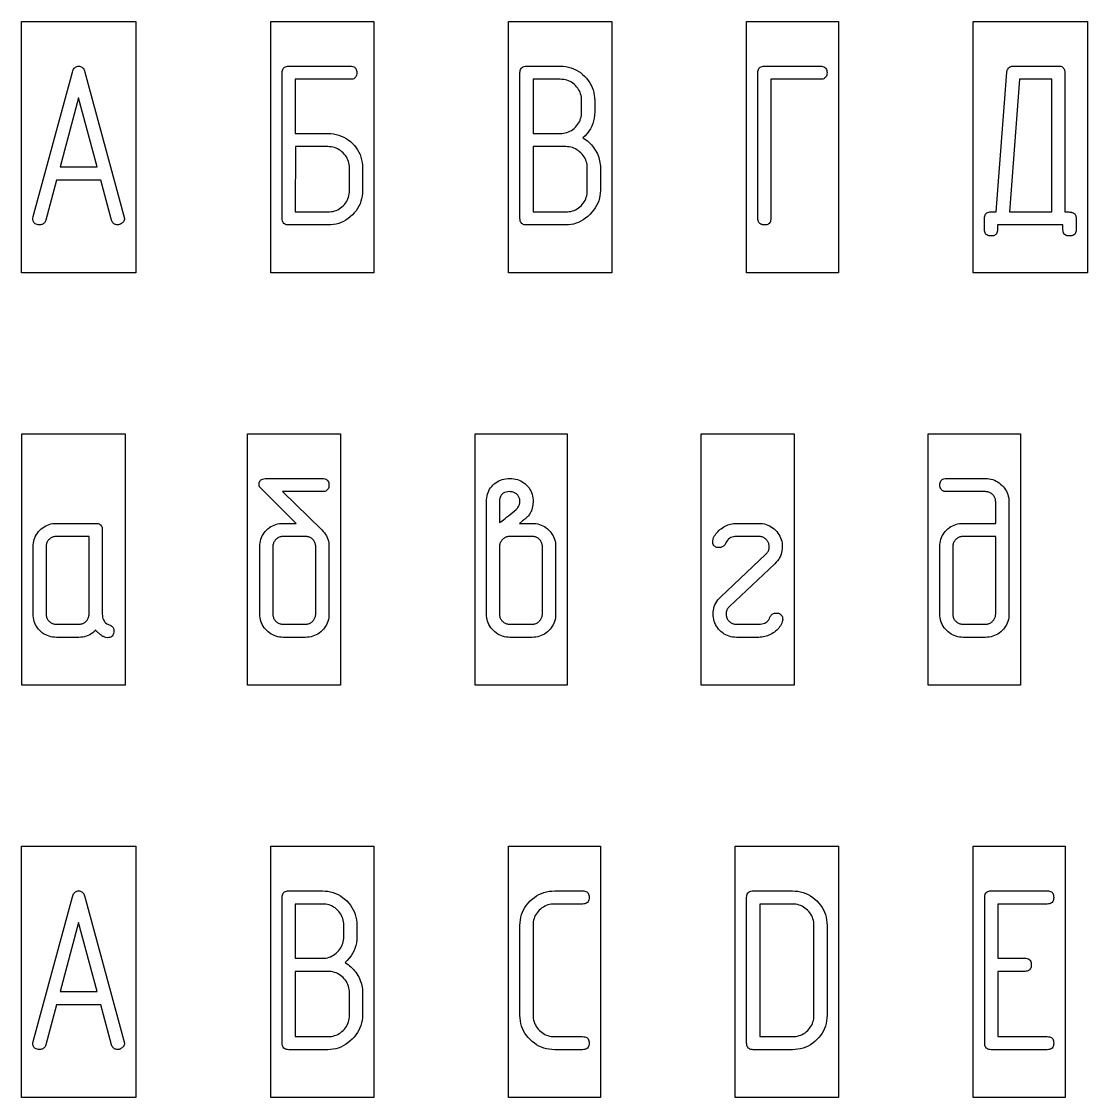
# Model space of a CAD drawing. Extents: x 0 to 347, y -110 to 9.
# Drawn here: x -0.06 to 46.63, y -38.2 to 8.91 of the extents above; entities that cross this region are included whole.
import ezdxf

# ---------------------------------------------------------------- set-up
doc = ezdxf.new("R2010")
doc.units = 0
for name, color, linetype in [('GOST_FRAME', 4, 'CONTINUOUS'), ('GOST_LAT_UP', 5, 'CONTINUOUS'), ('GOST_LOWER', 1, 'CONTINUOUS'), ('GOST_UPPER', 7, 'CONTINUOUS')]:
    doc.layers.add(name, color=color, linetype=linetype)

msp = doc.modelspace()

# ---------------------------------------------------------------- linework, layer by layer
at = {"layer": 'GOST_FRAME'}
for points in [[(-0.0598, 8.9083), (4.9518, 8.9083), (4.9518, -2.0917), (-0.0598, -2.0917)], [(10.8571, 8.9083), (15.3787, 8.9083), (15.3787, -2.0917), (10.8571, -2.0917)], [(21.2757, 8.9083), (25.7973, 8.9083), (25.7973, -2.0917), (21.2757, -2.0917)], [(31.6944, 8.9083), (35.7259, 8.9083), (35.7259, -2.0917), (31.6944, -2.0917)], [(41.6229, 8.9083), (46.6346, 8.9083), (46.6346, -2.0917), (41.6229, -2.0917)], [(-0.0515, -9.1448), (4.4867, -9.1448), (4.4867, -20.1448), (-0.0515, -20.1448)], [(9.8439, -9.1448), (13.9086, -9.1448), (13.9086, -20.1448), (9.8439, -20.1448)], [(19.8056, -9.1448), (23.8372, -9.1448), (23.8372, -20.1448), (19.8056, -20.1448)], [(29.7176, -9.1448), (33.7824, -9.1448), (33.7824, -20.1448), (29.7176, -20.1448)], [(39.6628, -9.1448), (43.6944, -9.1448), (43.6944, -20.1448), (39.6628, -20.1448)], [(-0.0598, -27.198), (4.9518, -27.198), (4.9518, -38.198), (-0.0598, -38.198)], [(10.8571, -27.198), (15.3787, -27.198), (15.3787, -38.198), (10.8571, -38.198)], [(21.2757, -27.198), (25.3073, -27.198), (25.3073, -38.198), (21.2757, -38.198)], [(31.2043, -27.198), (35.7259, -27.198), (35.7259, -38.198), (31.2043, -38.198)], [(41.6312, -27.198), (45.6545, -27.198), (45.6545, -38.198), (41.6312, -38.198)]]:
    msp.add_lwpolyline(points, close=True, dxfattribs=at)
at = {"layer": 'GOST_LAT_UP'}
for points in [[(1.4784, -34.1379), (1.005, -35.8904), (0.9918, -35.9298), (0.9754, -35.9651), (0.9559, -35.9963), (0.9332, -36.0233), (0.9074, -36.0461), (0.8784, -36.0648), (0.8463, -36.0793), (0.811, -36.0897), (0.7725, -36.0959), (0.7309, -36.098), (0.6757, -36.0952), (0.6262, -36.0867), (0.5826, -36.0726), (0.5449, -36.0528), (0.5129, -36.0274), (0.4867, -35.9963), (0.4664, -35.9596), (0.4518, -35.9173), (0.4431, -35.8693), (0.4402, -35.8156), (0.4485, -35.7409), (2.1678, -29.412), (2.1825, -29.363), (2.2, -29.3193), (2.2203, -29.2806), (2.2435, -29.2472), (2.2695, -29.2189), (2.2983, -29.1957), (2.33, -29.1777), (2.3645, -29.1648), (2.4017, -29.1571), (2.4419, -29.1545), (2.482, -29.1571), (2.5193, -29.1648), (2.5537, -29.1777), (2.5854, -29.1957), (2.6142, -29.2189), (2.6402, -29.2472), (2.6634, -29.2806), (2.6837, -29.3193), (2.7012, -29.363), (2.7159, -29.412), (4.4518, -35.8239), (4.4509, -35.8453), (4.448, -35.8661), (4.4432, -35.8865), (4.4365, -35.9063), (4.4279, -35.9257), (4.4174, -35.9445), (4.405, -35.9629), (4.3907, -35.9807), (4.3745, -35.9981), (4.3563, -36.015), (4.3371, -36.0307), (4.3176, -36.0449), (4.2979, -36.0573), (4.2779, -36.0681), (4.2577, -36.0772), (4.2372, -36.0847), (4.2165, -36.0905), (4.1955, -36.0947), (4.1743, -36.0972), (4.1528, -36.098), (4.1128, -36.0959), (4.0757, -36.0897), (4.0417, -36.0793), (4.0106, -36.0648), (3.9826, -36.0461), (3.9575, -36.0233), (3.9354, -35.9963), (3.9163, -35.9651), (3.9002, -35.9298), (3.887, -35.8904), (3.4136, -34.1379)], [(13.3588, -36.1063), (11.6478, -36.1063), (11.5926, -36.1034), (11.5432, -36.0947), (11.4996, -36.0801), (11.4618, -36.0598), (11.4298, -36.0336), (11.4037, -36.0017), (11.3833, -35.9639), (11.3688, -35.9203), (11.36, -35.8708), (11.3571, -35.8156), (11.3571, -29.4369), (11.36, -29.3832), (11.3688, -29.3352), (11.3833, -29.2929), (11.4037, -29.2561), (11.4298, -29.2251), (11.4618, -29.1997), (11.4996, -29.1799), (11.5432, -29.1658), (11.5926, -29.1573), (11.6478, -29.1545), (13.1179, -29.1545), (13.2423, -29.1589), (13.3628, -29.1721), (13.4795, -29.1941), (13.5924, -29.2249), (13.7014, -29.2645), (13.8066, -29.313), (13.9081, -29.3702), (14.0056, -29.4362), (14.0994, -29.511), (14.1894, -29.5947), (14.273, -29.6846), (14.3478, -29.7784), (14.4139, -29.876), (14.4711, -29.9774), (14.5195, -30.0826), (14.5591, -30.1917), (14.59, -30.3046), (14.612, -30.4213), (14.6252, -30.5418), (14.6296, -30.6661), (14.6296, -31.1561), (14.6244, -31.2916), (14.609, -31.4223), (14.5832, -31.5481), (14.5472, -31.6691), (14.5008, -31.7853), (14.4442, -31.8967), (14.3772, -32.0032), (14.3, -32.105), (14.2125, -32.2019), (14.1146, -32.294), (14.183, -32.3355), (14.2485, -32.3801), (14.3112, -32.4278), (14.3711, -32.4787), (14.4282, -32.5328), (14.4824, -32.59), (14.5338, -32.6504), (14.5824, -32.714), (14.6282, -32.7806), (14.6711, -32.8505), (14.7105, -32.9224), (14.7458, -32.9953), (14.777, -33.0693), (14.804, -33.1442), (14.8268, -33.2201), (14.8455, -33.297), (14.86, -33.3749), (14.8704, -33.4538), (14.8767, -33.5337), (14.8787, -33.6146), (14.8787, -34.5947), (14.8741, -34.7113), (14.8603, -34.8254), (14.8373, -34.9369), (14.805, -35.0458), (14.7635, -35.1522), (14.7128, -35.256), (14.6529, -35.3572), (14.5837, -35.4558), (14.5054, -35.5519), (14.4178, -35.6453), (14.3242, -35.7329), (14.2279, -35.8113), (14.1289, -35.8804), (14.0271, -35.9404), (13.9225, -35.9911), (13.8153, -36.0326), (13.7053, -36.0648), (13.5925, -36.0879), (13.477, -36.1017)], [(24.5166, -36.1063), (23.2957, -36.1063), (23.1713, -36.1019), (23.0507, -36.0887), (22.9338, -36.0667), (22.8206, -36.0359), (22.7112, -35.9963), (22.6055, -35.9478), (22.5035, -35.8906), (22.4053, -35.8246), (22.3108, -35.7498), (22.2201, -35.6661), (22.1357, -35.5762), (22.0601, -35.4824), (21.9935, -35.3848), (21.9357, -35.2834), (21.8868, -35.1782), (21.8468, -35.0691), (21.8157, -34.9562), (21.7935, -34.8395), (21.7802, -34.719), (21.7757, -34.5947), (21.7757, -30.6661), (21.7802, -30.5418), (21.7935, -30.4213), (21.8157, -30.3046), (21.8468, -30.1917), (21.8868, -30.0826), (21.9357, -29.9774), (21.9935, -29.876), (22.0601, -29.7784), (22.1357, -29.6846), (22.2201, -29.5947), (22.3108, -29.511), (22.4053, -29.4362), (22.5035, -29.3702), (22.6055, -29.313), (22.7112, -29.2645), (22.8206, -29.2249), (22.9338, -29.1941), (23.0507, -29.1721), (23.1713, -29.1589), (23.2957, -29.1545), (24.5166, -29.1545), (24.5718, -29.1573), (24.6213, -29.1658), (24.6649, -29.1799), (24.7027, -29.1997), (24.7346, -29.2251), (24.7608, -29.2561), (24.7811, -29.2929), (24.7957, -29.3352), (24.8044, -29.3832), (24.8073, -29.4369), (24.8044, -29.4921), (24.7957, -29.5415), (24.7811, -29.5851), (24.7608, -29.6229), (24.7346, -29.6549), (24.7027, -29.6811), (24.6649, -29.7014), (24.6213, -29.7159), (24.5718, -29.7247), (24.5166, -29.7276), (23.2957, -29.7276), (23.2172, -29.7303), (23.1412, -29.7384), (23.0677, -29.7519), (22.9967, -29.7708), (22.9282, -29.7951), (22.8621, -29.8248), (22.7986, -29.8598), (22.7375, -29.9003), (22.679, -29.9462), (22.6229, -29.9975), (22.5708, -30.0528), (22.5243, -30.1106), (22.4831, -30.1711), (22.4475, -30.2341), (22.4174, -30.2996), (22.3927, -30.3678), (22.3735, -30.4385), (22.3598, -30.5118), (22.3516, -30.5877), (22.3488, -30.6661), (22.3488, -34.5947), (22.3516, -34.6716), (22.36, -34.7462), (22.3739, -34.8184), (22.3934, -34.8884), (22.4184, -34.956), (22.449, -35.0213), (22.4852, -35.0842), (22.5269, -35.1449), (22.5742, -35.2032), (22.6271, -35.2591), (22.6838, -35.3112), (22.7429, -35.3578), (22.8041, -35.3989), (22.8676, -35.4346), (22.9333, -35.4647), (23.0013, -35.4894), (23.0716, -35.5086), (23.144, -35.5223), (23.2187, -35.5305), (23.2957, -35.5332), (24.5166, -35.5332), (24.5718, -35.536), (24.6213, -35.5445), (24.6649, -35.5586), (24.7027, -35.5784), (24.7346, -35.6038), (24.7608, -35.6349), (24.7811, -35.6716), (24.7957, -35.714), (24.8044, -35.762), (24.8073, -35.8156), (24.8044, -35.8708), (24.7957, -35.9203), (24.7811, -35.9639), (24.7608, -36.0017), (24.7346, -36.0336), (24.7027, -36.0598), (24.6649, -36.0801), (24.6213, -36.0947), (24.5718, -36.1034)], [(33.706, -36.1063), (31.995, -36.1063), (31.9398, -36.1034), (31.8904, -36.0947), (31.8468, -36.0801), (31.809, -36.0598), (31.777, -36.0336), (31.7508, -36.0017), (31.7305, -35.9639), (31.7159, -35.9203), (31.7072, -35.8708), (31.7043, -35.8156), (31.7043, -29.4369), (31.7072, -29.3832), (31.7159, -29.3352), (31.7305, -29.2929), (31.7508, -29.2561), (31.777, -29.2251), (31.809, -29.1997), (31.8468, -29.1799), (31.8904, -29.1658), (31.9398, -29.1573), (31.995, -29.1545), (33.706, -29.1545), (33.8304, -29.1589), (33.951, -29.1721), (34.0679, -29.1941), (34.1811, -29.2249), (34.2905, -29.2645), (34.3962, -29.313), (34.4981, -29.3702), (34.5963, -29.4362), (34.6908, -29.511), (34.7816, -29.5947), (34.866, -29.6846), (34.9415, -29.7784), (35.0082, -29.876), (35.0659, -29.9774), (35.1148, -30.0826), (35.1548, -30.1917), (35.1859, -30.3046), (35.2081, -30.4213), (35.2215, -30.5418), (35.2259, -30.6661), (35.2259, -34.5947), (35.2215, -34.719), (35.2081, -34.8395), (35.1859, -34.9562), (35.1548, -35.0691), (35.1148, -35.1782), (35.0659, -35.2834), (35.0082, -35.3848), (34.9415, -35.4824), (34.866, -35.5762), (34.7816, -35.6661), (34.6908, -35.7498), (34.5963, -35.8246), (34.4981, -35.8906), (34.3962, -35.9478), (34.2905, -35.9963), (34.1811, -36.0359), (34.0679, -36.0667), (33.951, -36.0887), (33.8304, -36.1019)], [(44.8721, -36.1063), (42.4136, -36.1063), (42.36, -36.1034), (42.312, -36.0947), (42.2696, -36.0801), (42.2329, -36.0598), (42.2018, -36.0336), (42.1764, -36.0017), (42.1566, -35.9639), (42.1425, -35.9203), (42.1341, -35.8708), (42.1312, -35.8156), (42.1312, -29.4369), (42.1341, -29.3832), (42.1425, -29.3352), (42.1566, -29.2929), (42.1764, -29.2561), (42.2018, -29.2251), (42.2329, -29.1997), (42.2696, -29.1799), (42.312, -29.1658), (42.36, -29.1573), (42.4136, -29.1545), (44.8721, -29.1545), (44.9257, -29.1573), (44.9738, -29.1658), (45.0161, -29.1799), (45.0528, -29.1997), (45.0839, -29.2251), (45.1093, -29.2561), (45.1291, -29.2929), (45.1432, -29.3352), (45.1517, -29.3832), (45.1545, -29.4369), (45.1517, -29.4921), (45.1432, -29.5415), (45.1291, -29.5851), (45.1093, -29.6229), (45.0839, -29.6549), (45.0528, -29.6811), (45.0161, -29.7014), (44.9738, -29.7159), (44.9257, -29.7247), (44.8721, -29.7276), (42.7043, -29.7276), (42.7043, -32.103), (43.8837, -32.103), (43.939, -32.1058), (43.9884, -32.1143), (44.032, -32.1284), (44.0698, -32.1482), (44.1017, -32.1736), (44.1279, -32.2047), (44.1483, -32.2414), (44.1628, -32.2837), (44.1715, -32.3317), (44.1744, -32.3854), (44.1715, -32.4406), (44.1628, -32.49), (44.1483, -32.5336), (44.1279, -32.5714), (44.1017, -32.6034), (44.0698, -32.6296), (44.032, -32.6499), (43.9884, -32.6645), (43.939, -32.6732), (43.8837, -32.6761), (42.7043, -32.6761), (42.7043, -35.5332), (44.8721, -35.5332), (44.9257, -35.536), (44.9738, -35.5445), (45.0161, -35.5586), (45.0528, -35.5784), (45.0839, -35.6038), (45.1093, -35.6349), (45.1291, -35.6716), (45.1432, -35.714), (45.1517, -35.762), (45.1545, -35.8156), (45.1517, -35.8708), (45.1432, -35.9203), (45.1291, -35.9639), (45.1093, -36.0017), (45.0839, -36.0336), (45.0528, -36.0598), (45.0161, -36.0801), (44.9738, -36.0947), (44.9257, -36.1034)], [(14.0565, -30.6661), (14.0538, -30.5877), (14.0457, -30.5118), (14.0322, -30.4385), (14.0133, -30.3678), (13.989, -30.2996), (13.9593, -30.2341), (13.9242, -30.1711), (13.8837, -30.1106), (13.8378, -30.0528), (13.7865, -29.9975), (13.7313, -29.9462), (13.6734, -29.9003), (13.613, -29.8598), (13.55, -29.8248), (13.4844, -29.7951), (13.4163, -29.7708), (13.3456, -29.7519), (13.2723, -29.7384), (13.1964, -29.7303), (13.1179, -29.7276), (11.9302, -29.7276), (11.9302, -32.103), (13.1179, -32.103), (13.1949, -32.1002), (13.2694, -32.0919), (13.3417, -32.0779), (13.4116, -32.0585), (13.4792, -32.0334), (13.5445, -32.0028), (13.6075, -31.9667), (13.6681, -31.9249), (13.7264, -31.8776), (13.7824, -31.8248), (13.8345, -31.768), (13.8811, -31.709), (13.9222, -31.6477), (13.9578, -31.5842), (13.988, -31.5185), (14.0126, -31.4505), (14.0318, -31.3803), (14.0455, -31.3078), (14.0537, -31.2331), (14.0565, -31.1561)], [(34.6528, -30.6661), (34.65, -30.5892), (34.6417, -30.5146), (34.6278, -30.4424), (34.6083, -30.3724), (34.5833, -30.3048), (34.5527, -30.2395), (34.5165, -30.1766), (34.4748, -30.1159), (34.4275, -30.0576), (34.3746, -30.0017), (34.3178, -29.9496), (34.2588, -29.903), (34.1975, -29.8619), (34.1341, -29.8262), (34.0683, -29.7961), (34.0003, -29.7714), (33.9301, -29.7522), (33.8576, -29.7385), (33.7829, -29.7303), (33.706, -29.7276), (32.2774, -29.7276), (32.2774, -35.5332), (33.706, -35.5332), (33.7845, -35.5305), (33.8605, -35.5224), (33.934, -35.5089), (34.005, -35.49), (34.0735, -35.4657), (34.1395, -35.436), (34.2031, -35.401), (34.2641, -35.3605), (34.3227, -35.3146), (34.3787, -35.2633), (34.4308, -35.208), (34.4774, -35.1502), (34.5185, -35.0897), (34.5542, -35.0267), (34.5843, -34.9612), (34.609, -34.893), (34.6282, -34.8223), (34.6419, -34.749), (34.6501, -34.6731), (34.6528, -34.5947)], [(2.4419, -30.5332), (1.6279, -33.5648), (3.2558, -33.5648)], [(14.3056, -33.6146), (14.3029, -33.5377), (14.2945, -33.4631), (14.2806, -33.3909), (14.2611, -33.3209), (14.2361, -33.2533), (14.2055, -33.188), (14.1693, -33.1251), (14.1276, -33.0645), (14.0803, -33.0061), (14.0274, -32.9502), (13.9706, -32.8981), (13.9116, -32.8515), (13.8504, -32.8104), (13.7869, -32.7748), (13.7211, -32.7446), (13.6532, -32.7199), (13.5829, -32.7007), (13.5105, -32.687), (13.4358, -32.6788), (13.3588, -32.6761), (11.9302, -32.6761), (11.9302, -35.5332), (13.3588, -35.5332), (13.4373, -35.5305), (13.5133, -35.5224), (13.5868, -35.5089), (13.6578, -35.49), (13.7263, -35.4657), (13.7924, -35.436), (13.8559, -35.401), (13.9169, -35.3605), (13.9755, -35.3146), (14.0316, -35.2633), (14.0836, -35.208), (14.1302, -35.1502), (14.1713, -35.0897), (14.207, -35.0267), (14.2371, -34.9612), (14.2618, -34.893), (14.281, -34.8223), (14.2947, -34.749), (14.3029, -34.6731), (14.3056, -34.5947)]]:
    msp.add_lwpolyline(points, close=True, dxfattribs=at)
at = {"layer": 'GOST_LOWER'}
for points in [[(12.3787, -18.0532), (11.407, -18.0532), (11.3235, -18.0502), (11.2424, -18.0412), (11.1637, -18.0262), (11.0874, -18.0053), (11.0135, -17.9784), (10.942, -17.9455), (10.873, -17.9066), (10.8063, -17.8618), (10.7421, -17.811), (10.6802, -17.7542), (10.6226, -17.6931), (10.5711, -17.6296), (10.5256, -17.5635), (10.4862, -17.495), (10.4529, -17.424), (10.4256, -17.3505), (10.4044, -17.2745), (10.3892, -17.196), (10.3801, -17.115), (10.3771, -17.0316), (10.3771, -14.0831), (10.3801, -13.998), (10.389, -13.9158), (10.404, -13.8363), (10.4249, -13.7595), (10.4518, -13.6854), (10.4847, -13.6141), (10.5236, -13.5456), (10.5684, -13.4797), (10.6193, -13.4167), (10.6761, -13.3563), (10.7372, -13.3003), (10.801, -13.2502), (10.8674, -13.2059), (10.9365, -13.1676), (11.0083, -13.1352), (11.0827, -13.1086), (11.1598, -13.088), (11.2395, -13.0733), (11.3219, -13.0644), (11.407, -13.0615), (11.9718, -13.0615), (10.3771, -11.4834), (10.3708, -11.4701), (10.3651, -11.4568), (10.3601, -11.4435), (10.3558, -11.4302), (10.3522, -11.4169), (10.3492, -11.4037), (10.3468, -11.3904), (10.3452, -11.3771), (10.3442, -11.3638), (10.3439, -11.3505), (10.3471, -11.3032), (10.3568, -11.2608), (10.373, -11.2234), (10.3957, -11.191), (10.4248, -11.1636), (10.4605, -11.1412), (10.5026, -11.1238), (10.5512, -11.1113), (10.6062, -11.1038), (10.6678, -11.1013), (13.1179, -11.1013), (13.1732, -11.1042), (13.2226, -11.1126), (13.2662, -11.1267), (13.304, -11.1465), (13.336, -11.1719), (13.3621, -11.203), (13.3825, -11.2397), (13.397, -11.2821), (13.4057, -11.3301), (13.4086, -11.3837), (13.4057, -11.439), (13.397, -11.4884), (13.3825, -11.532), (13.3621, -11.5698), (13.336, -11.6017), (13.304, -11.6279), (13.2662, -11.6483), (13.2226, -11.6628), (13.1732, -11.6715), (13.1179, -11.6744), (11.3738, -11.6744), (13.1013, -13.3522), (13.1597, -13.4133), (13.212, -13.4771), (13.2581, -13.5435), (13.298, -13.6126), (13.3318, -13.6844), (13.3595, -13.7588), (13.381, -13.8359), (13.3963, -13.9156), (13.4056, -13.998), (13.4086, -14.0831), (13.4086, -17.0316), (13.4056, -17.1166), (13.3967, -17.1988), (13.3817, -17.2784), (13.3608, -17.3551), (13.3339, -17.4292), (13.301, -17.5005), (13.2621, -17.5691), (13.2173, -17.6349), (13.1664, -17.698), (13.1096, -17.7583), (13.0485, -17.8143), (12.9847, -17.8645), (12.9183, -17.9087), (12.8492, -17.947), (12.7774, -17.9794), (12.703, -18.006), (12.6259, -18.0266), (12.5462, -18.0414), (12.4638, -18.0502)], [(22.3073, -18.0532), (21.3355, -18.0532), (21.252, -18.0502), (21.1709, -18.0412), (21.0922, -18.0262), (21.0159, -18.0053), (20.9421, -17.9784), (20.8706, -17.9455), (20.8015, -17.9066), (20.7349, -17.8618), (20.6706, -17.811), (20.6088, -17.7542), (20.5512, -17.6931), (20.4997, -17.6296), (20.4542, -17.5635), (20.4148, -17.495), (20.3814, -17.424), (20.3542, -17.3505), (20.3329, -17.2745), (20.3178, -17.196), (20.3087, -17.115), (20.3056, -17.0316), (20.3056, -12.1146), (20.3085, -12.0266), (20.3171, -11.9419), (20.3314, -11.8605), (20.3515, -11.7824), (20.3773, -11.7076), (20.4088, -11.6362), (20.4461, -11.5681), (20.489, -11.5033), (20.5377, -11.4419), (20.5922, -11.3837), (20.6511, -11.3301), (20.7133, -11.2821), (20.7787, -11.2397), (20.8473, -11.203), (20.9192, -11.1719), (20.9944, -11.1465), (21.0727, -11.1267), (21.1543, -11.1126), (21.2392, -11.1042), (21.3272, -11.1013), (21.4154, -11.1042), (21.5003, -11.1128), (21.5821, -11.1271), (21.6608, -11.1472), (21.7363, -11.173), (21.8086, -11.2045), (21.8778, -11.2417), (21.9439, -11.2847), (22.0067, -11.3334), (22.0664, -11.3879), (22.1216, -11.4468), (22.1708, -11.509), (22.214, -11.5744), (22.2512, -11.643), (22.2824, -11.7149), (22.3076, -11.79), (22.3269, -11.8684), (22.3402, -11.95), (22.3475, -12.0348), (22.3488, -12.1229), (22.3484, -12.1439), (22.3472, -12.1671), (22.3451, -12.1924), (22.3422, -12.2199), (22.3385, -12.2496), (22.3339, -12.2814), (22.3285, -12.3154), (22.3223, -12.3515), (22.3152, -12.3898), (22.3073, -12.4302), (22.2979, -12.4605), (22.2864, -12.4914), (22.2727, -12.5229), (22.2568, -12.5551), (22.2388, -12.588), (22.2186, -12.6216), (22.1963, -12.6558), (22.1718, -12.6907), (22.1451, -12.7262), (22.1163, -12.7625), (22.1066, -12.7718), (22.094, -12.7834), (22.0787, -12.7971), (22.0605, -12.813), (22.0395, -12.831), (22.0156, -12.8512), (21.989, -12.8735), (21.9595, -12.898), (21.9272, -12.9247), (21.892, -12.9535), (21.7591, -13.0615), (22.3073, -13.0615), (22.3924, -13.0644), (22.4748, -13.0733), (22.5545, -13.088), (22.6316, -13.1086), (22.706, -13.1352), (22.7777, -13.1676), (22.8468, -13.2059), (22.9133, -13.2502), (22.9771, -13.3003), (23.0382, -13.3563), (23.095, -13.4167), (23.1458, -13.4797), (23.1907, -13.5456), (23.2296, -13.6141), (23.2625, -13.6854), (23.2894, -13.7595), (23.3103, -13.8363), (23.3252, -13.9158), (23.3342, -13.998), (23.3372, -14.0831), (23.3372, -17.0316), (23.3342, -17.1166), (23.3252, -17.1988), (23.3103, -17.2784), (23.2894, -17.3551), (23.2625, -17.4292), (23.2296, -17.5005), (23.1907, -17.5691), (23.1458, -17.6349), (23.095, -17.698), (23.0382, -17.7583), (22.9771, -17.8143), (22.9133, -17.8645), (22.8468, -17.9087), (22.7777, -17.947), (22.706, -17.9794), (22.6316, -18.006), (22.5545, -18.0266), (22.4748, -18.0414), (22.3924, -18.0502)], [(42.1645, -18.0532), (41.1927, -18.0532), (41.1092, -18.0502), (41.0281, -18.0412), (40.9494, -18.0262), (40.8731, -18.0053), (40.7992, -17.9784), (40.7277, -17.9455), (40.6587, -17.9066), (40.592, -17.8618), (40.5278, -17.811), (40.4659, -17.7542), (40.4083, -17.6931), (40.3568, -17.6296), (40.3113, -17.5635), (40.2719, -17.495), (40.2386, -17.424), (40.2113, -17.3505), (40.1901, -17.2745), (40.1749, -17.196), (40.1658, -17.115), (40.1628, -17.0316), (40.1628, -14.0831), (40.1658, -13.998), (40.1748, -13.9158), (40.1897, -13.8363), (40.2106, -13.7595), (40.2375, -13.6854), (40.2704, -13.6141), (40.3093, -13.5456), (40.3542, -13.4797), (40.405, -13.4167), (40.4618, -13.3563), (40.5229, -13.3003), (40.5867, -13.2502), (40.6532, -13.2059), (40.7223, -13.1676), (40.794, -13.1352), (40.8684, -13.1086), (40.9455, -13.088), (41.0252, -13.0733), (41.1076, -13.0644), (41.1927, -13.0615), (42.613, -13.0615), (42.613, -12.1146), (42.6117, -12.0786), (42.6078, -12.0437), (42.6014, -12.0098), (42.5924, -11.9771), (42.5808, -11.9454), (42.5666, -11.9148), (42.5499, -11.8853), (42.5306, -11.8568), (42.5087, -11.8294), (42.4842, -11.8032), (42.4578, -11.7787), (42.4302, -11.7568), (42.4014, -11.7375), (42.3713, -11.7208), (42.3399, -11.7066), (42.3073, -11.695), (42.2735, -11.686), (42.2384, -11.6796), (42.202, -11.6757), (42.1645, -11.6744), (40.4535, -11.6744), (40.4275, -11.6735), (40.4025, -11.6709), (40.3786, -11.6666), (40.3558, -11.6605), (40.3341, -11.6526), (40.3135, -11.643), (40.2939, -11.6317), (40.2754, -11.6186), (40.258, -11.6038), (40.2417, -11.5872), (40.2267, -11.5695), (40.2133, -11.5512), (40.2015, -11.5323), (40.1912, -11.5128), (40.1825, -11.4927), (40.1754, -11.4721), (40.1699, -11.4509), (40.1659, -11.4291), (40.1636, -11.4067), (40.1628, -11.3837), (40.1657, -11.3301), (40.1744, -11.2821), (40.189, -11.2397), (40.2093, -11.203), (40.2355, -11.1719), (40.2674, -11.1465), (40.3052, -11.1267), (40.3488, -11.1126), (40.3983, -11.1042), (40.4535, -11.1013), (42.1645, -11.1013), (42.248, -11.1043), (42.3291, -11.1133), (42.4078, -11.1282), (42.4841, -11.1492), (42.5579, -11.1761), (42.6294, -11.209), (42.6985, -11.2478), (42.7651, -11.2927), (42.8294, -11.3435), (42.8912, -11.4003), (42.9488, -11.4613), (43.0003, -11.5246), (43.0458, -11.5902), (43.0852, -11.6581), (43.1186, -11.7284), (43.1458, -11.801), (43.1671, -11.8759), (43.1822, -11.9532), (43.1913, -12.0327), (43.1944, -12.1146), (43.1944, -17.0316), (43.1914, -17.1166), (43.1824, -17.1988), (43.1674, -17.2784), (43.1465, -17.3551), (43.1196, -17.4292), (43.0867, -17.5005), (43.0478, -17.5691), (43.003, -17.6349), (42.9522, -17.698), (42.8953, -17.7583), (42.8342, -17.8143), (42.7704, -17.8645), (42.704, -17.9087), (42.6349, -17.947), (42.5631, -17.9794), (42.4887, -18.006), (42.4116, -18.0266), (42.3319, -18.0414), (42.2495, -18.0502)], [(21.3272, -11.6744), (21.242, -11.6788), (21.1658, -11.692), (21.0985, -11.714), (21.0402, -11.7449), (20.9909, -11.7845), (20.9505, -11.8329), (20.9191, -11.8901), (20.8967, -11.9561), (20.8832, -12.031), (20.8787, -12.1146), (20.8787, -13.0282), (20.9324, -12.9911), (20.9904, -12.9495), (21.0527, -12.9034), (21.1193, -12.8528), (21.1902, -12.7978), (21.2654, -12.7382), (21.345, -12.6742), (21.4289, -12.6056), (21.5171, -12.5326), (21.6096, -12.4551), (21.6678, -12.397), (21.6883, -12.3613), (21.7066, -12.3272), (21.7228, -12.2949), (21.7369, -12.2641), (21.7488, -12.235), (21.7585, -12.2076), (21.766, -12.1819), (21.7714, -12.1578), (21.7747, -12.1354), (21.7757, -12.1146), (21.7745, -12.0771), (21.7708, -12.0409), (21.7645, -12.006), (21.7558, -11.9724), (21.7446, -11.9402), (21.7309, -11.9093), (21.7147, -11.8797), (21.696, -11.8515), (21.6748, -11.8246), (21.6512, -11.799), (21.6255, -11.7753), (21.5983, -11.7542), (21.5697, -11.7355), (21.5395, -11.7193), (21.5079, -11.7056), (21.4748, -11.6944), (21.4401, -11.6856), (21.404, -11.6794), (21.3664, -11.6757)], [(3.7043, -18.0698), (3.613, -18.0532), (3.585, -18.0442), (3.5578, -18.0339), (3.5312, -18.0223), (3.5053, -18.0093), (3.4801, -17.995), (3.4555, -17.9794), (3.4316, -17.9625), (3.4083, -17.9442), (3.3857, -17.9246), (3.3638, -17.9037), (3.3501, -17.8961), (3.3355, -17.8867), (3.3202, -17.8755), (3.304, -17.8625), (3.287, -17.8476), (3.2691, -17.8309), (3.2504, -17.8124), (3.2309, -17.792), (3.2105, -17.7699), (3.1894, -17.7458), (3.1282, -17.8042), (3.0641, -17.8565), (2.9973, -17.9026), (2.9276, -17.9425), (2.8551, -17.9763), (2.7797, -18.004), (2.7016, -18.0255), (2.6206, -18.0409), (2.5368, -18.0501), (2.4502, -18.0532), (1.4701, -18.0532), (1.3851, -18.0502), (1.3028, -18.0414), (1.2233, -18.0266), (1.1465, -18.006), (1.0725, -17.9794), (1.0012, -17.947), (0.9326, -17.9087), (0.8668, -17.8645), (0.8037, -17.8143), (0.7434, -17.7583), (0.6873, -17.698), (0.6372, -17.6349), (0.593, -17.5691), (0.5547, -17.5005), (0.5222, -17.4292), (0.4957, -17.3551), (0.475, -17.2784), (0.4603, -17.1988), (0.4515, -17.1166), (0.4485, -17.0316), (0.4485, -14.0831), (0.4515, -13.9996), (0.4605, -13.9186), (0.4754, -13.8401), (0.4963, -13.7641), (0.5233, -13.6906), (0.5561, -13.6196), (0.595, -13.5511), (0.6399, -13.485), (0.6907, -13.4215), (0.7475, -13.3605), (0.8086, -13.3037), (0.8721, -13.2528), (0.9381, -13.208), (1.0066, -13.1691), (1.0777, -13.1362), (1.1512, -13.1093), (1.2272, -13.0884), (1.3056, -13.0734), (1.3866, -13.0645), (1.4701, -13.0615), (3.1894, -13.0615), (3.2446, -13.0644), (3.294, -13.0731), (3.3376, -13.0876), (3.3754, -13.108), (3.4074, -13.1341), (3.4336, -13.1661), (3.4539, -13.2039), (3.4684, -13.2475), (3.4772, -13.2969), (3.4801, -13.3522), (3.4801, -17.0316), (3.4831, -17.1036), (3.492, -17.1701), (3.507, -17.2311), (3.5279, -17.2867), (3.5548, -17.3368), (3.5877, -17.3814), (3.6266, -17.4205), (3.6714, -17.4542), (3.7223, -17.4823), (3.7791, -17.505), (3.8185, -17.5196), (3.8538, -17.5369), (3.885, -17.5568), (3.912, -17.5794), (3.9348, -17.6047), (3.9535, -17.6326), (3.968, -17.6631), (3.9784, -17.6963), (3.9846, -17.7322), (3.9867, -17.7708), (3.9839, -17.8276), (3.9754, -17.8784), (3.9613, -17.9233), (3.9415, -17.9621), (3.9161, -17.995), (3.885, -18.0219), (3.8483, -18.0429), (3.806, -18.0578), (3.758, -18.0668)], [(33.2658, -17.3721), (33.2423, -17.4308), (33.2151, -17.4874), (33.1842, -17.5418), (33.1495, -17.594), (33.1111, -17.6441), (33.0689, -17.692), (33.023, -17.7378), (32.9734, -17.7814), (32.9201, -17.8228), (32.863, -17.8621), (32.8036, -17.8984), (32.7435, -17.9309), (32.6827, -17.9596), (32.6211, -17.9844), (32.5588, -18.0054), (32.4957, -18.0226), (32.4319, -18.036), (32.3673, -18.0455), (32.302, -18.0512), (32.2359, -18.0532), (31.2558, -18.0532), (31.1723, -18.0502), (31.0914, -18.0412), (31.0129, -18.0262), (30.9369, -18.0053), (30.8634, -17.9784), (30.7924, -17.9455), (30.7238, -17.9066), (30.6578, -17.8618), (30.5943, -17.811), (30.5332, -17.7542), (30.4764, -17.693), (30.4256, -17.6292), (30.3807, -17.5628), (30.3419, -17.4937), (30.309, -17.4219), (30.2821, -17.3475), (30.2611, -17.2704), (30.2462, -17.1907), (30.2372, -17.1083), (30.2342, -17.0233), (30.2375, -16.9382), (30.2472, -16.8558), (30.2634, -16.7761), (30.286, -16.699), (30.3152, -16.6246), (30.3508, -16.5528), (30.3929, -16.4837), (30.4415, -16.4173), (30.4966, -16.3535), (30.5581, -16.2924), (32.5515, -14.4153), (32.5783, -14.3881), (32.6023, -14.3598), (32.6235, -14.3303), (32.6419, -14.2997), (32.6574, -14.2679), (32.6701, -14.2349), (32.68, -14.2007), (32.687, -14.1654), (32.6913, -14.129), (32.6927, -14.0914), (32.6914, -14.0537), (32.6874, -14.0173), (32.6807, -13.982), (32.6714, -13.9478), (32.6595, -13.9149), (32.6449, -13.8831), (32.6276, -13.8524), (32.6076, -13.8229), (32.585, -13.7946), (32.5598, -13.7674), (32.5326, -13.7422), (32.5043, -13.7196), (32.4748, -13.6997), (32.4442, -13.6824), (32.4124, -13.6678), (32.3794, -13.6558), (32.3453, -13.6465), (32.31, -13.6399), (32.2735, -13.6359), (32.2359, -13.6346), (31.2558, -13.6346), (31.1882, -13.6377), (31.1249, -13.6472), (31.0659, -13.663), (31.0113, -13.685), (30.961, -13.7135), (30.915, -13.7482), (30.8733, -13.7892), (30.8359, -13.8365), (30.8028, -13.8902), (30.7741, -13.9502), (30.7565, -13.9833), (30.7369, -14.013), (30.7153, -14.0391), (30.6917, -14.0618), (30.6661, -14.081), (30.6385, -14.0967), (30.609, -14.1089), (30.5774, -14.1176), (30.5439, -14.1228), (30.5083, -14.1246), (30.4531, -14.1218), (30.4037, -14.1136), (30.36, -14.0999), (30.3223, -14.0807), (30.2903, -14.0561), (30.2641, -14.0259), (30.2438, -13.9903), (30.2292, -13.9492), (30.2205, -13.9026), (30.2176, -13.8505), (30.2342, -13.7425), (30.2592, -13.6853), (30.2877, -13.6301), (30.3197, -13.5767), (30.3551, -13.5252), (30.3941, -13.4757), (30.4365, -13.4281), (30.4825, -13.3824), (30.5319, -13.3385), (30.5848, -13.2966), (30.6412, -13.2566), (30.6997, -13.2196), (30.7588, -13.1864), (30.8186, -13.1571), (30.8791, -13.1317), (30.9402, -13.1103), (31.002, -13.0927), (31.0645, -13.079), (31.1276, -13.0693), (31.1914, -13.0634), (31.2558, -13.0615), (32.2359, -13.0615), (32.3209, -13.0645), (32.4033, -13.0734), (32.4831, -13.0884), (32.5601, -13.1093), (32.6346, -13.1362), (32.7063, -13.1691), (32.7754, -13.208), (32.8419, -13.2528), (32.9056, -13.3037), (32.9668, -13.3605), (33.0236, -13.4216), (33.0744, -13.4854), (33.1193, -13.5518), (33.1581, -13.6209), (33.191, -13.6927), (33.2179, -13.7671), (33.2389, -13.8442), (33.2538, -13.9239), (33.2628, -14.0063), (33.2658, -14.0914), (33.2625, -14.1765), (33.2528, -14.2591), (33.2366, -14.3393), (33.214, -14.4169), (33.1848, -14.4921), (33.1492, -14.5648), (33.1071, -14.635), (33.0585, -14.7027), (33.0034, -14.7679), (32.9419, -14.8306), (30.9485, -16.6993), (30.9217, -16.7265), (30.8977, -16.7548), (30.8765, -16.7843), (30.8581, -16.815), (30.8426, -16.8468), (30.8299, -16.8797), (30.82, -16.9139), (30.813, -16.9492), (30.8087, -16.9856), (30.8073, -17.0233), (30.8086, -17.0624), (30.8125, -17.1002), (30.8189, -17.1365), (30.8279, -17.1714), (30.8395, -17.2049), (30.8537, -17.237), (30.8704, -17.2677), (30.8897, -17.297), (30.9116, -17.3249), (30.936, -17.3513), (30.9624, -17.3758), (30.99, -17.3977), (31.0189, -17.417), (31.049, -17.4337), (31.0804, -17.4479), (31.113, -17.4595), (31.1468, -17.4685), (31.1819, -17.4749), (31.2182, -17.4788), (31.2558, -17.4801), (32.2359, -17.4801), (32.3081, -17.477), (32.3751, -17.4678), (32.437, -17.4524), (32.4937, -17.4309), (32.5453, -17.4032), (32.5917, -17.3694), (32.633, -17.3295), (32.6691, -17.2834), (32.7001, -17.2311), (32.7259, -17.1728), (32.7405, -17.138), (32.7578, -17.107), (32.7777, -17.0796), (32.8003, -17.0558), (32.8256, -17.0357), (32.8535, -17.0193), (32.8841, -17.0065), (32.9173, -16.9973), (32.9532, -16.9919), (32.9917, -16.99), (33.0469, -16.9929), (33.0963, -17.0013), (33.14, -17.0154), (33.1777, -17.0352), (33.2097, -17.0606), (33.2359, -17.0917), (33.2562, -17.1284), (33.2708, -17.1708), (33.2795, -17.2188), (33.2824, -17.2724)], [(2.8987, -13.6346), (1.4701, -13.6346), (1.4325, -13.6358), (1.3962, -13.6397), (1.3611, -13.6461), (1.3272, -13.6551), (1.2946, -13.6667), (1.2633, -13.6809), (1.2332, -13.6976), (1.2043, -13.7169), (1.1767, -13.7388), (1.1503, -13.7633), (1.1259, -13.7897), (1.104, -13.8173), (1.0847, -13.8461), (1.0679, -13.8762), (1.0538, -13.9076), (1.0422, -13.9402), (1.0332, -13.974), (1.0267, -14.0091), (1.0229, -14.0455), (1.0216, -14.0831), (1.0216, -17.0316), (1.0229, -17.0691), (1.0267, -17.1055), (1.0332, -17.1406), (1.0422, -17.1744), (1.0538, -17.207), (1.0679, -17.2384), (1.0847, -17.2685), (1.104, -17.2973), (1.1259, -17.325), (1.1503, -17.3513), (1.1767, -17.3758), (1.2043, -17.3977), (1.2332, -17.417), (1.2633, -17.4337), (1.2946, -17.4479), (1.3272, -17.4595), (1.3611, -17.4685), (1.3962, -17.4749), (1.4325, -17.4788), (1.4701, -17.4801), (2.4502, -17.4801), (2.4877, -17.4788), (2.5241, -17.4749), (2.5592, -17.4685), (2.593, -17.4595), (2.6256, -17.4479), (2.657, -17.4337), (2.6871, -17.417), (2.7159, -17.3977), (2.7436, -17.3758), (2.7699, -17.3513), (2.7944, -17.325), (2.8163, -17.2973), (2.8356, -17.2685), (2.8523, -17.2384), (2.8665, -17.207), (2.8781, -17.1744), (2.8871, -17.1406), (2.8935, -17.1055), (2.8974, -17.0691), (2.8987, -17.0316)], [(12.8272, -14.0831), (12.826, -14.0455), (12.8221, -14.0091), (12.8157, -13.974), (12.8066, -13.9402), (12.7951, -13.9076), (12.7809, -13.8762), (12.7642, -13.8461), (12.7449, -13.8173), (12.723, -13.7897), (12.6985, -13.7633), (12.6721, -13.7388), (12.6445, -13.7169), (12.6157, -13.6976), (12.5855, -13.6809), (12.5542, -13.6667), (12.5216, -13.6551), (12.4877, -13.6461), (12.4527, -13.6397), (12.4163, -13.6358), (12.3787, -13.6346), (11.407, -13.6346), (11.3694, -13.6359), (11.3329, -13.6399), (11.2976, -13.6465), (11.2635, -13.6558), (11.2305, -13.6678), (11.1987, -13.6824), (11.168, -13.6997), (11.1385, -13.7196), (11.1102, -13.7422), (11.0831, -13.7674), (11.0578, -13.7945), (11.0352, -13.8226), (11.0153, -13.8517), (10.998, -13.8817), (10.9834, -13.9128), (10.9714, -13.9449), (10.9621, -13.9779), (10.9555, -14.012), (10.9515, -14.047), (10.9502, -14.0831), (10.9502, -17.0316), (10.9515, -17.0691), (10.9555, -17.1055), (10.9621, -17.1406), (10.9714, -17.1744), (10.9834, -17.207), (10.998, -17.2384), (11.0153, -17.2685), (11.0352, -17.2973), (11.0578, -17.325), (11.0831, -17.3513), (11.1102, -17.3758), (11.1385, -17.3977), (11.168, -17.417), (11.1987, -17.4337), (11.2305, -17.4479), (11.2635, -17.4595), (11.2976, -17.4685), (11.3329, -17.4749), (11.3694, -17.4788), (11.407, -17.4801), (12.3787, -17.4801), (12.4148, -17.4787), (12.4498, -17.4748), (12.4839, -17.4681), (12.5169, -17.4588), (12.549, -17.4468), (12.5801, -17.4322), (12.6101, -17.415), (12.6392, -17.395), (12.6673, -17.3724), (12.6944, -17.3472), (12.7196, -17.3201), (12.7422, -17.292), (12.7621, -17.263), (12.7794, -17.2329), (12.794, -17.2018), (12.806, -17.1698), (12.8153, -17.1367), (12.8219, -17.1027), (12.8259, -17.0676), (12.8272, -17.0316)], [(22.7558, -14.0831), (22.7545, -14.0455), (22.7507, -14.0091), (22.7442, -13.974), (22.7352, -13.9402), (22.7236, -13.9076), (22.7095, -13.8762), (22.6927, -13.8461), (22.6734, -13.8173), (22.6515, -13.7897), (22.6271, -13.7633), (22.6007, -13.7388), (22.5731, -13.7169), (22.5442, -13.6976), (22.5141, -13.6809), (22.4828, -13.6667), (22.4502, -13.6551), (22.4163, -13.6461), (22.3812, -13.6397), (22.3449, -13.6358), (22.3073, -13.6346), (21.3355, -13.6346), (21.2979, -13.6359), (21.2615, -13.6399), (21.2262, -13.6465), (21.192, -13.6558), (21.1591, -13.6678), (21.1272, -13.6824), (21.0966, -13.6997), (21.0671, -13.7196), (21.0388, -13.7422), (21.0116, -13.7674), (20.9864, -13.7945), (20.9638, -13.8226), (20.9439, -13.8517), (20.9266, -13.8817), (20.912, -13.9128), (20.9, -13.9449), (20.8907, -13.9779), (20.8841, -14.012), (20.8801, -14.047), (20.8787, -14.0831), (20.8787, -17.0316), (20.8801, -17.0691), (20.8841, -17.1055), (20.8907, -17.1406), (20.9, -17.1744), (20.912, -17.207), (20.9266, -17.2384), (20.9439, -17.2685), (20.9638, -17.2973), (20.9864, -17.325), (21.0116, -17.3513), (21.0388, -17.3758), (21.0671, -17.3977), (21.0966, -17.417), (21.1272, -17.4337), (21.1591, -17.4479), (21.192, -17.4595), (21.2262, -17.4685), (21.2615, -17.4749), (21.2979, -17.4788), (21.3355, -17.4801), (22.3073, -17.4801), (22.3434, -17.4787), (22.3784, -17.4748), (22.4125, -17.4681), (22.4455, -17.4588), (22.4776, -17.4468), (22.5086, -17.4322), (22.5387, -17.415), (22.5678, -17.395), (22.5958, -17.3724), (22.6229, -17.3472), (22.6482, -17.3201), (22.6708, -17.292), (22.6907, -17.263), (22.708, -17.2329), (22.7226, -17.2018), (22.7346, -17.1698), (22.7439, -17.1367), (22.7505, -17.1027), (22.7545, -17.0676), (22.7558, -17.0316)], [(42.613, -13.6346), (41.1927, -13.6346), (41.1551, -13.6359), (41.1186, -13.6399), (41.0833, -13.6465), (41.0492, -13.6558), (41.0162, -13.6678), (40.9844, -13.6824), (40.9537, -13.6997), (40.9243, -13.7196), (40.8959, -13.7422), (40.8688, -13.7674), (40.8435, -13.7945), (40.8209, -13.8226), (40.801, -13.8517), (40.7837, -13.8817), (40.7691, -13.9128), (40.7571, -13.9449), (40.7478, -13.9779), (40.7412, -14.012), (40.7372, -14.047), (40.7359, -14.0831), (40.7359, -17.0316), (40.7372, -17.0691), (40.7412, -17.1055), (40.7478, -17.1406), (40.7571, -17.1744), (40.7691, -17.207), (40.7837, -17.2384), (40.801, -17.2685), (40.8209, -17.2973), (40.8435, -17.325), (40.8688, -17.3513), (40.8959, -17.3758), (40.9243, -17.3977), (40.9537, -17.417), (40.9844, -17.4337), (41.0162, -17.4479), (41.0492, -17.4595), (41.0833, -17.4685), (41.1186, -17.4749), (41.1551, -17.4788), (41.1927, -17.4801), (42.1645, -17.4801), (42.2005, -17.4787), (42.2355, -17.4748), (42.2696, -17.4681), (42.3027, -17.4588), (42.3347, -17.4468), (42.3658, -17.4322), (42.3958, -17.415), (42.4249, -17.395), (42.453, -17.3724), (42.4801, -17.3472), (42.5053, -17.3201), (42.5279, -17.292), (42.5478, -17.263), (42.5651, -17.2329), (42.5797, -17.2018), (42.5917, -17.1698), (42.601, -17.1367), (42.6076, -17.1027), (42.6116, -17.0676), (42.613, -17.0316)]]:
    msp.add_lwpolyline(points, close=True, dxfattribs=at)
at = {"layer": 'GOST_UPPER'}
for points in [[(1.4784, 1.9684), (1.005, 0.2159), (0.9918, 0.1765), (0.9754, 0.1412), (0.9559, 0.11), (0.9332, 0.0831), (0.9074, 0.0602), (0.8784, 0.0415), (0.8463, 0.027), (0.811, 0.0166), (0.7725, 0.0104), (0.7309, 0.0083), (0.6757, 0.0111), (0.6262, 0.0196), (0.5826, 0.0337), (0.5449, 0.0535), (0.5129, 0.0789), (0.4867, 0.11), (0.4664, 0.1467), (0.4518, 0.189), (0.4431, 0.237), (0.4402, 0.2907), (0.4485, 0.3654), (2.1678, 6.6944), (2.1825, 6.7433), (2.2, 6.787), (2.2203, 6.8257), (2.2435, 6.8591), (2.2695, 6.8875), (2.2983, 6.9106), (2.33, 6.9287), (2.3645, 6.9415), (2.4017, 6.9493), (2.4419, 6.9518), (2.482, 6.9493), (2.5193, 6.9415), (2.5537, 6.9287), (2.5854, 6.9106), (2.6142, 6.8875), (2.6402, 6.8591), (2.6634, 6.8257), (2.6837, 6.787), (2.7012, 6.7433), (2.7159, 6.6944), (4.4518, 0.2824), (4.4509, 0.261), (4.448, 0.2402), (4.4432, 0.2199), (4.4365, 0.2), (4.4279, 0.1806), (4.4174, 0.1618), (4.405, 0.1434), (4.3907, 0.1256), (4.3745, 0.1082), (4.3563, 0.0914), (4.3371, 0.0756), (4.3176, 0.0615), (4.2979, 0.049), (4.2779, 0.0382), (4.2577, 0.0291), (4.2372, 0.0216), (4.2165, 0.0158), (4.1955, 0.0116), (4.1743, 0.0091), (4.1528, 0.0083), (4.1128, 0.0104), (4.0757, 0.0166), (4.0417, 0.027), (4.0106, 0.0415), (3.9826, 0.0602), (3.9575, 0.0831), (3.9354, 0.11), (3.9163, 0.1412), (3.9002, 0.1765), (3.887, 0.2159), (3.4136, 1.9684)], [(13.3588, 0), (11.6478, 0), (11.5926, 0.0029), (11.5432, 0.0116), (11.4996, 0.0262), (11.4618, 0.0465), (11.4298, 0.0727), (11.4037, 0.1047), (11.3833, 0.1424), (11.3688, 0.186), (11.36, 0.2355), (11.3571, 0.2907), (11.3571, 6.6694), (11.36, 6.7231), (11.3688, 6.7711), (11.3833, 6.8135), (11.4037, 6.8502), (11.4298, 6.8812), (11.4618, 6.9066), (11.4996, 6.9264), (11.5432, 6.9405), (11.5926, 6.949), (11.6478, 6.9518), (14.3472, 6.9518), (14.4008, 6.949), (14.4488, 6.9405), (14.4912, 6.9264), (14.5279, 6.9066), (14.559, 6.8812), (14.5844, 6.8502), (14.6042, 6.8135), (14.6183, 6.7711), (14.6267, 6.7231), (14.6296, 6.6694), (14.6267, 6.6142), (14.6183, 6.5648), (14.6042, 6.5212), (14.5844, 6.4834), (14.559, 6.4514), (14.5279, 6.4252), (14.4912, 6.4049), (14.4488, 6.3904), (14.4008, 6.3816), (14.3472, 6.3787), (11.9302, 6.3787), (11.9302, 4.0033), (13.3588, 4.0033), (13.4847, 3.999), (13.6066, 3.9859), (13.7246, 3.9641), (13.8385, 3.9336), (13.9485, 3.8943), (14.0545, 3.8463), (14.1565, 3.7897), (14.2545, 3.7243), (14.3485, 3.6501), (14.4385, 3.5673), (14.5222, 3.478), (14.597, 3.3847), (14.663, 3.2873), (14.7203, 3.1859), (14.7687, 3.0804), (14.8083, 2.9708), (14.8391, 2.8571), (14.8611, 2.7394), (14.8743, 2.6176), (14.8787, 2.4917), (14.8787, 1.5116), (14.8743, 1.3873), (14.861, 1.2668), (14.8387, 1.1501), (14.8076, 1.0372), (14.7676, 0.9282), (14.7188, 0.8229), (14.661, 0.7215), (14.5944, 0.6239), (14.5188, 0.5301), (14.4344, 0.4402), (14.3436, 0.3566), (14.2492, 0.2817), (14.151, 0.2157), (14.049, 0.1585), (13.9433, 0.11), (13.8339, 0.0704), (13.7207, 0.0396), (13.6038, 0.0176), (13.4832, 0.0044)], [(23.7774, 0), (22.0664, 0), (22.0112, 0.0029), (21.9618, 0.0116), (21.9182, 0.0262), (21.8804, 0.0465), (21.8484, 0.0727), (21.8223, 0.1047), (21.8019, 0.1424), (21.7874, 0.186), (21.7787, 0.2355), (21.7757, 0.2907), (21.7757, 6.6694), (21.7787, 6.7231), (21.7874, 6.7711), (21.8019, 6.8135), (21.8223, 6.8502), (21.8484, 6.8812), (21.8804, 6.9066), (21.9182, 6.9264), (21.9618, 6.9405), (22.0112, 6.949), (22.0664, 6.9518), (23.5365, 6.9518), (23.6609, 6.9474), (23.7814, 6.9342), (23.8981, 6.9122), (24.011, 6.8814), (24.12, 6.8418), (24.2252, 6.7934), (24.3267, 6.7361), (24.4243, 6.6701), (24.518, 6.5953), (24.608, 6.5116), (24.6916, 6.4217), (24.7664, 6.3279), (24.8325, 6.2303), (24.8897, 6.1289), (24.9381, 6.0237), (24.9777, 5.9146), (25.0086, 5.8017), (25.0306, 5.685), (25.0438, 5.5645), (25.0482, 5.4402), (25.0482, 4.9502), (25.043, 4.8147), (25.0276, 4.6841), (25.0018, 4.5582), (24.9658, 4.4372), (24.9194, 4.321), (24.8628, 4.2096), (24.7958, 4.1031), (24.7186, 4.0013), (24.6311, 3.9044), (24.5332, 3.8123), (24.6016, 3.7708), (24.6671, 3.7262), (24.7298, 3.6785), (24.7897, 3.6276), (24.8468, 3.5735), (24.901, 3.5163), (24.9524, 3.4559), (25.001, 3.3924), (25.0468, 3.3257), (25.0897, 3.2558), (25.1292, 3.1839), (25.1645, 3.111), (25.1956, 3.037), (25.2226, 2.9621), (25.2454, 2.8862), (25.2641, 2.8093), (25.2787, 2.7314), (25.289, 2.6525), (25.2953, 2.5726), (25.2973, 2.4917), (25.2973, 1.5116), (25.2927, 1.395), (25.2789, 1.2809), (25.2559, 1.1694), (25.2236, 1.0605), (25.1821, 0.9541), (25.1314, 0.8503), (25.0715, 0.7491), (25.0023, 0.6505), (24.924, 0.5544), (24.8364, 0.461), (24.7428, 0.3734), (24.6465, 0.295), (24.5475, 0.2259), (24.4457, 0.1659), (24.3412, 0.1152), (24.2339, 0.0738), (24.1239, 0.0415), (24.0111, 0.0184), (23.8956, 0.0046)], [(34.9352, 6.3787), (32.7674, 6.3787), (32.7674, 0.2907), (32.7646, 0.2355), (32.7561, 0.186), (32.742, 0.1424), (32.7223, 0.1047), (32.6968, 0.0727), (32.6658, 0.0465), (32.6291, 0.0262), (32.5867, 0.0116), (32.5387, 0.0029), (32.485, 0), (32.4636, 0.0007), (32.4425, 0.0027), (32.4218, 0.006), (32.4013, 0.0106), (32.3812, 0.0166), (32.3615, 0.0239), (32.342, 0.0326), (32.3229, 0.0425), (32.3042, 0.0538), (32.2857, 0.0664), (32.2684, 0.0806), (32.2528, 0.0967), (32.2391, 0.1145), (32.2272, 0.1342), (32.2172, 0.1557), (32.209, 0.1791), (32.2026, 0.2042), (32.198, 0.2312), (32.1953, 0.26), (32.1944, 0.2907), (32.1944, 6.6694), (32.1973, 6.7231), (32.206, 6.7711), (32.2205, 6.8135), (32.2409, 6.8502), (32.267, 6.8812), (32.299, 6.9066), (32.3368, 6.9264), (32.3804, 6.9405), (32.4298, 6.949), (32.485, 6.9518), (34.9352, 6.9518), (34.9904, 6.949), (35.0399, 6.9405), (35.0835, 6.9264), (35.1213, 6.9066), (35.1532, 6.8812), (35.1794, 6.8502), (35.1998, 6.8135), (35.2143, 6.7711), (35.223, 6.7231), (35.2259, 6.6694), (35.223, 6.6142), (35.2143, 6.5648), (35.1998, 6.5212), (35.1794, 6.4834), (35.1532, 6.4514), (35.1213, 6.4252), (35.0835, 6.4049), (35.0399, 6.3904), (34.9904, 6.3816)], [(45.8439, -0.4817), (45.7902, -0.4789), (45.7422, -0.4704), (45.6998, -0.4563), (45.6631, -0.4365), (45.6321, -0.4111), (45.6066, -0.3801), (45.5869, -0.3434), (45.5728, -0.301), (45.5643, -0.253), (45.5615, -0.1993), (45.5615, 0), (42.696, 0), (42.696, -0.1993), (42.6932, -0.253), (42.6847, -0.301), (42.6706, -0.3434), (42.6508, -0.3801), (42.6254, -0.4111), (42.5944, -0.4365), (42.5576, -0.4563), (42.5153, -0.4704), (42.4673, -0.4789), (42.4136, -0.4817), (42.3584, -0.4789), (42.309, -0.4704), (42.2654, -0.4563), (42.2276, -0.4365), (42.1956, -0.4111), (42.1694, -0.3801), (42.1491, -0.3434), (42.1346, -0.301), (42.1258, -0.253), (42.1229, -0.1993), (42.1229, 0.2907), (42.1258, 0.3444), (42.1346, 0.3924), (42.1491, 0.4347), (42.1694, 0.4714), (42.1956, 0.5025), (42.2276, 0.5279), (42.2654, 0.5477), (42.309, 0.5618), (42.3584, 0.5703), (42.4136, 0.5731), (42.6296, 0.5731), (43.103, 6.6944), (43.1054, 6.7187), (43.1095, 6.742), (43.1151, 6.7642), (43.1223, 6.7854), (43.131, 6.8054), (43.1414, 6.8244), (43.1533, 6.8423), (43.1668, 6.8591), (43.1819, 6.8749), (43.1985, 6.8895), (43.2162, 6.9029), (43.2342, 6.915), (43.2527, 6.9255), (43.2716, 6.9347), (43.2909, 6.9425), (43.3106, 6.9488), (43.3308, 6.9538), (43.3513, 6.9573), (43.3723, 6.9594), (43.3937, 6.9601), (45.3621, 6.9601), (45.4158, 6.9572), (45.4638, 6.9485), (45.5061, 6.934), (45.5429, 6.9136), (45.5739, 6.8875), (45.5993, 6.8555), (45.6191, 6.8177), (45.6332, 6.7741), (45.6417, 6.7247), (45.6445, 6.6694), (45.6445, 0.5814), (45.6956, 0.5796), (45.7425, 0.5774), (45.7853, 0.5749), (45.8239, 0.5721), (45.8584, 0.5689), (45.8887, 0.5654), (45.9149, 0.5616), (45.9369, 0.5575), (45.9547, 0.553), (45.9684, 0.5482), (46, 0.5366), (46.0282, 0.5219), (46.0532, 0.5041), (46.0748, 0.4831), (46.093, 0.4589), (46.108, 0.4316), (46.1196, 0.4011), (46.1279, 0.3674), (46.1329, 0.3306), (46.1346, 0.2907), (46.1346, -0.1993), (46.1316, -0.253), (46.1229, -0.301), (46.1084, -0.3434), (46.088, -0.3801), (46.0619, -0.4111), (46.0299, -0.4365), (45.9921, -0.4563), (45.9485, -0.4704), (45.8991, -0.4789)], [(24.4751, 5.4402), (24.4724, 5.5186), (24.4643, 5.5945), (24.4508, 5.6678), (24.4319, 5.7385), (24.4076, 5.8067), (24.3779, 5.8723), (24.3428, 5.9353), (24.3023, 5.9957), (24.2564, 6.0535), (24.2051, 6.1088), (24.1499, 6.1601), (24.092, 6.206), (24.0316, 6.2465), (23.9686, 6.2816), (23.903, 6.3113), (23.8349, 6.3355), (23.7642, 6.3544), (23.6909, 6.3679), (23.615, 6.376), (23.5365, 6.3787), (22.3488, 6.3787), (22.3488, 4.0033), (23.5365, 4.0033), (23.6135, 4.0061), (23.688, 4.0145), (23.7603, 4.0284), (23.8302, 4.0478), (23.8978, 4.0729), (23.9631, 4.1035), (24.0261, 4.1397), (24.0867, 4.1814), (24.145, 4.2287), (24.201, 4.2816), (24.2531, 4.3383), (24.2997, 4.3973), (24.3408, 4.4586), (24.3764, 4.5221), (24.4066, 4.5878), (24.4312, 4.6558), (24.4504, 4.726), (24.4641, 4.7985), (24.4723, 4.8732), (24.4751, 4.9502)], [(45.0714, 6.387), (43.6595, 6.387), (43.211, 0.5731), (45.0714, 0.5731)], [(2.4419, 5.5731), (1.6279, 2.5415), (3.2558, 2.5415)], [(14.3056, 2.4917), (14.3029, 2.5686), (14.2945, 2.6432), (14.2806, 2.7154), (14.2611, 2.7854), (14.2361, 2.853), (14.2055, 2.9183), (14.1693, 2.9812), (14.1276, 3.0419), (14.0803, 3.1002), (14.0274, 3.1561), (13.9706, 3.2082), (13.9116, 3.2548), (13.8504, 3.2959), (13.7869, 3.3316), (13.7211, 3.3617), (13.6532, 3.3864), (13.5829, 3.4056), (13.5105, 3.4193), (13.4358, 3.4275), (13.3588, 3.4302), (11.9385, 3.4302), (11.9302, 0.5731), (13.3588, 0.5731), (13.4373, 0.5758), (13.5133, 0.5839), (13.5868, 0.5974), (13.6578, 0.6163), (13.7263, 0.6406), (13.7924, 0.6703), (13.8559, 0.7054), (13.9169, 0.7458), (13.9755, 0.7917), (14.0316, 0.843), (14.0836, 0.8983), (14.1302, 0.9561), (14.1713, 1.0166), (14.207, 1.0796), (14.2371, 1.1451), (14.2618, 1.2133), (14.281, 1.284), (14.2947, 1.3573), (14.3029, 1.4332), (14.3056, 1.5116)], [(24.7243, 2.4917), (24.7215, 2.5686), (24.7131, 2.6432), (24.6992, 2.7154), (24.6797, 2.7854), (24.6547, 2.853), (24.6241, 2.9183), (24.5879, 2.9812), (24.5462, 3.0419), (24.4989, 3.1002), (24.446, 3.1561), (24.3892, 3.2082), (24.3302, 3.2548), (24.269, 3.2959), (24.2055, 3.3316), (24.1397, 3.3617), (24.0718, 3.3864), (24.0015, 3.4056), (23.9291, 3.4193), (23.8544, 3.4275), (23.7774, 3.4302), (22.3488, 3.4302), (22.3488, 0.5731), (23.7774, 0.5731), (23.8559, 0.5758), (23.9319, 0.5839), (24.0054, 0.5974), (24.0764, 0.6163), (24.1449, 0.6406), (24.211, 0.6703), (24.2745, 0.7054), (24.3355, 0.7458), (24.3941, 0.7917), (24.4502, 0.843), (24.5022, 0.8983), (24.5488, 0.9561), (24.59, 1.0166), (24.6256, 1.0796), (24.6557, 1.1451), (24.6804, 1.2133), (24.6996, 1.284), (24.7133, 1.3573), (24.7215, 1.4332), (24.7243, 1.5116)]]:
    msp.add_lwpolyline(points, close=True, dxfattribs=at)

doc.saveas('drawing.dxf')
